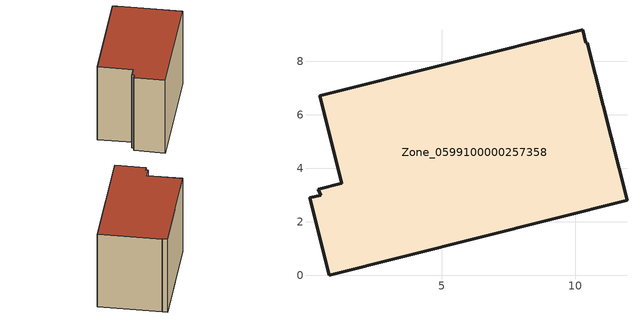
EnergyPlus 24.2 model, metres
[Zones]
Zone_0599100000257358
 floor ground (C_G): 10.28,9.19 10.4,8.7 10.46,8.71 11.94,2.8 0.79,0 0.06,2.9 0.48,2.99 0.4,3.23 1.27,3.44 0.45,6.71 z0
 wall outside (C_F): 0.79,0 11.94,2.8 10.46,8.71 10.4,8.7 10.28,9.19 0.45,6.71 1.27,3.44 0.4,3.23 0.48,2.99 0.06,2.9 0.79,0 z0:8.22
 roof outside (C_R): 10.4,8.7 10.28,9.19 0.45,6.71 1.27,3.44 0.4,3.23 0.48,2.99 0.06,2.9 0.79,0 11.94,2.8 10.46,8.71 z8.22
[BUILDING]
Pand.0599100000257358: North Axis=0; Terrain=City; Loads Convergence Tolerance Value=0.04; Temperature Convergence Tolerance Value=0.4; Solar Distribution=FullExterior; Maximum Number of Warmup Days=25; Minimum Number of Warmup Days=1
[Site:Location]
Rotterdam.The.Hague.AP_ZH_NLD Design_Conditions: Latitude=51.96; Longitude=4.45; Time Zone=1; Elevation=-4.5
[SITE:GROUNDTEMPERATURE:BUILDINGSURFACE]
18, 18, 18, 18, 18, 18, 18, 18, 18, 18, 18, 18
[MATERIAL] Thermal Absorptance=0.9; Solar Absorptance=0.7; Visible Absorptance=0.7
Name | Roughness | Thickness | Conductivity | Density | Specific Heat
G.TI.1975-1991 | MediumSmooth | 0.15 | 0.288461 | 540 | 1210
F.TI.1975-1991 | Rough | 0.3 | 0.230769 | 1920 | 840
R.TI.1975-1991 | MediumRough | 0.2 | 0.153846 | 1500 | 1000
[CONSTRUCTION]
C_G: G.TI.1975-1991
C_F: F.TI.1975-1991
C_R: R.TI.1975-1991
[ZONE]
Zone_0599100000257358: Type=1; Multiplier=1; Ceiling Height=Autocalculate; Volume=Autocalculate; Floor Area=autocalculate; Part of Total Floor Area=Yes
[ZONEINFILTRATION:DESIGNFLOWRATE]
Infil_Zone_0599100000257358: Zone or ZoneList or Space or SpaceList=Zone_0599100000257358; Schedule=AlwaysOn; Design Flow Rate Calculation Method=Flow/Area; Flow Rate per Floor Area=0.003; Constant Term Coefficient=1; Temperature Term Coefficient=0; Velocity Term Coefficient=0; Velocity Squared Term Coefficient=0
[HVACTEMPLATE:ZONE:IDEALLOADSAIRSYSTEM]
Zone_0599100000257358: Maximum Heating Supply Air Temperature=50; Minimum Cooling Supply Air Temperature=13; Maximum Heating Supply Air Humidity Ratio=0.0156; Minimum Cooling Supply Air Humidity Ratio=0.0077; Heating Limit=NoLimit; Cooling Limit=NoLimit; Dehumidification Control Type=ConstantSensibleHeatRatio; Cooling Sensible Heat Ratio=0.7; Dehumidification Setpoint=60; Humidification Control Type=None; Humidification Setpoint=30; Outdoor Air Method=None; Outdoor Air Flow Rate per Person=0.00944; Outdoor Air Flow Rate per Zone Floor Area=0; Outdoor Air Flow Rate per Zone=0; Demand Controlled Ventilation Type=None; Outdoor Air Economizer Type=NoEconomizer; Heat Recovery Type=None; Sensible Heat Recovery Effectiveness=0.7; Latent Heat Recovery Effectiveness=0.65
[ZONECONTROL:THERMOSTAT]
ThermostatControl_Zone_0599100000257358: Zone or ZoneList=Zone_0599100000257358; Control Type Schedule=DualSetpointControlType; Control 1=Thermostat_Zone_0599100000257358; Temperature Difference Between Cutout And Setpoint=0
[THERMOSTATSETPOINT:DUALSETPOINT]
Thermostat_Zone_0599100000257358: Heating Setpoint Temperature Schedule=HeatingSetpoint_Zone_0599100000257358; Cooling Setpoint Temperature Schedule=CoolingSetpoint_Zone_0599100000257358
[SCHEDULE:COMPACT]
HeatingSetpoint_Zone_0599100000257358: Through: 12/31, For: AllDays, Until: 24:00, 21
CoolingSetpoint_Zone_0599100000257358: Through: 12/31, For: AllDays, Until: 24:00, 24
DualSetpointControlType: Through: 12/31, For: AllDays, Until: 24:00, 4
AlwaysOn: Through: 12/31, For: AllDays, Until: 24:00, 1
